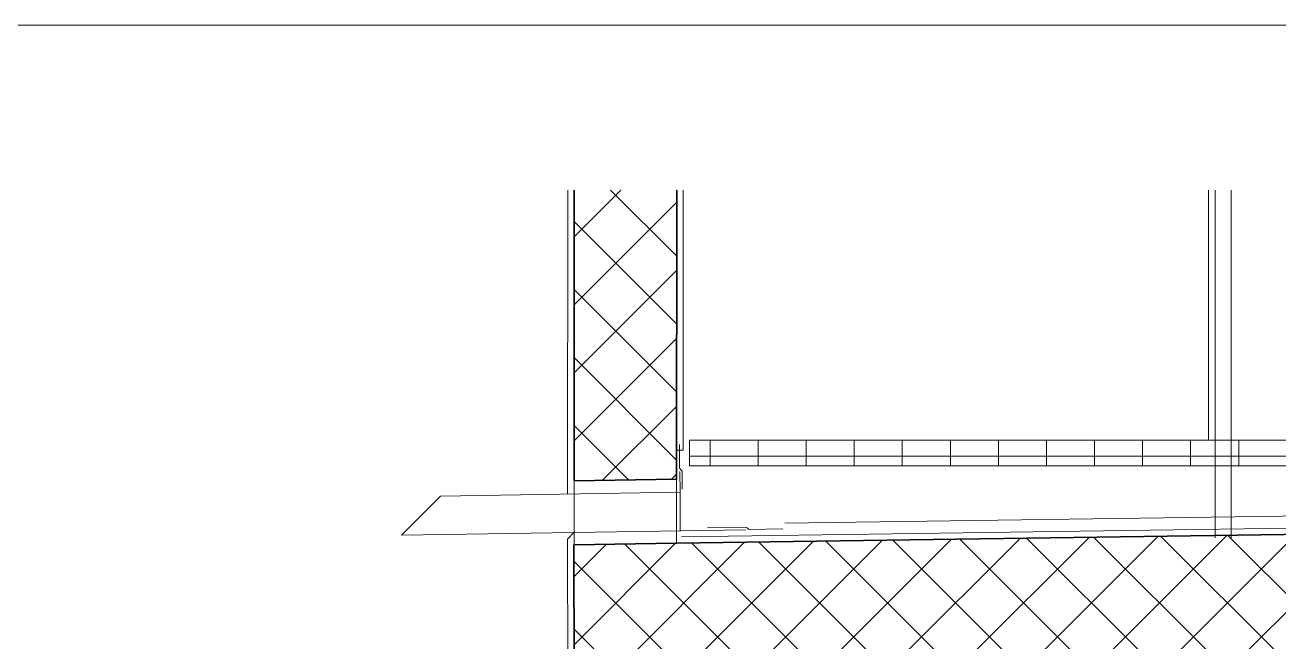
# Model space of a CAD drawing. Header units: metres. Extents: x -0.64 to 0.89, y -0.01 to 0.61.
# Drawn here: x 0.2482 to 0.28734, y 0.57474 to 0.594 of the extents above; entities that cross this region are included whole.
import ezdxf
from ezdxf.xclip import XClip

# ---------------------------------------------------------------- set-up
doc = ezdxf.new("R2010")
doc.units = ezdxf.units.M
doc.header["$MEASUREMENT"] = 0
doc.header["$XCLIPFRAME"] = 0
doc.linetypes.add('Strich 2', pattern=[0.002822, 0.001411, -0.001411])
for name, color, linetype in [('011_Stift 1.Grau', 7, 'Continuous'), ('015 Innenwände', 7, 'Continuous'), ('030 Bodenaufbauten', 7, 'Continuous'), ('030 Bodenaufbauten Bauteilschraffuren', 7, 'Continuous'), ('030 Bodenaufbauten Schichttrennlinien', 7, 'Continuous'), ('051 Brüstung', 7, 'Continuous'), ('051 Brüstung Bauteilschraffuren', 7, 'Continuous'), ('051 Brüstung Schichttrennlinien', 7, 'Continuous'), ('910 Layout Planrahmen', 7, 'Continuous')]:
    doc.layers.add(name, color=color, linetype=linetype)
doc.linetypes.add('Bitumen - 1-Lag. 1_5', pattern='A,0,[6,51.6.4.1 Schutzraum1.Shx,S=1.5873e-05,R=0,X=0,Y=0],-0.002,0', length=0.002)
doc.linetypes.add('Bitumen - 2-Lag Details', pattern='A,0,[7,51.6.4.1 Schutzraum1.Shx,S=2.38095e-05,R=0,X=0,Y=0],-0.003,0', length=0.003)
doc.linetypes.add('Drainmatte', pattern='A,0,[4,51.6.4.1 Schutzraum1.Shx,S=2.38095e-05,R=0,X=0,Y=1.351e-15],-0.003,0', length=0.003)
pattern_1 = [(45, (-3.2314199, 0.5250452), (-0.0010606602, 0.0010606602), []), (135, (-3.2314199, 0.5250452), (0.0010606602, 0.0010606602), [])]

# ---------------------------------------------------------------- blocks, each defined once
blk = doc.blocks.new('Zeichnung_4_3', base_point=(-3.23142, 0.525045))
at = {"layer": '030 Bodenaufbauten Bauteilschraffuren', "linetype": 'Continuous', "lineweight": 0, "true_color": 0x000000}
h = blk.add_hatch(dxfattribs=at)
h.set_pattern_fill('Kunststein__Betonwerkste_25', color=18, style=0, pattern_type=2)
h.set_pattern_definition([(0, (-3.2314199, 0.5250452), (0, 0.0015), []), (90, (-3.2314199, 0.5250452), (-0.0015, 0), [])])
h.paths.add_polyline_path([(0.314667, 0.581045), (0.268942, 0.581045), (0.268942, 0.580245), (0.314667, 0.580245)])
at = {"layer": '051 Brüstung Bauteilschraffuren', "linetype": 'Continuous', "lineweight": 0, "true_color": 0x000000}
h = blk.add_hatch(dxfattribs=at)
h.set_pattern_fill('Beton_0003', color=18, style=0, pattern_type=2)
h.set_pattern_definition(pattern_1)
h.paths.add_polyline_path([(0.265338, 0.579775), (0.26854, 0.579823), (0.268541, 0.588847), (0.265339, 0.588847)])
h = blk.add_hatch(dxfattribs=at)
h.set_pattern_fill('Beton_0003', color=18, style=0, pattern_type=2)
h.set_pattern_definition(pattern_1)
h.paths.add_polyline_path([(0.324913, 0.578645), (0.268536, 0.577823), (0.265334, 0.577775), (0.26534, 0.571244), (0.269042, 0.571244), (0.269042, 0.574243), (0.324907, 0.574244)])
at = {"layer": '011_Stift 1.Grau', "color": 7, "linetype": 'Strich 2', "lineweight": 13, "ltscale": 1000}
for p, q in [((0.285342, 0.588847), (0.285342, 0.577993)), ((0.285842, 0.588847), (0.285842, 0.577993))]:
    blk.add_line(p, q, dxfattribs=at)
at = {"layer": '011_Stift 1.Grau', "color": 7, "linetype": 'Continuous', "lineweight": 20, "ltscale": 1000}
for p, q in [((0.26864, 0.580061), (0.268649, 0.579414)), ((0.259954, 0.578076), (0.261173, 0.579294)), ((0.268649, 0.579414), (0.261173, 0.579294)), ((0.270695, 0.578245), (0.259954, 0.578076))]:
    blk.add_line(p, q, dxfattribs=at)
at = {"layer": '011_Stift 1.Grau', "color": 7, "linetype": 'Continuous', "lineweight": 35, "ltscale": 1000}
for p, q in [((0.26854, 0.579823), (0.265338, 0.579775)), ((0.324913, 0.578645), (0.268536, 0.577823)), ((0.268536, 0.577823), (0.265334, 0.577775))]:
    blk.add_line(p, q, dxfattribs=at)
at = {"layer": '011_Stift 1.Grau', "color": 7, "linetype": 'Continuous', "lineweight": 13, "ltscale": 1000}
for p, q in [((0.268649, 0.579414), (0.268649, 0.578214)), ((0.265334, 0.578157), (0.265136, 0.577955))]:
    blk.add_line(p, q, dxfattribs=at)
at = {"layer": '011_Stift 1.Grau', "color": 7, "linetype": 'Drainmatte', "lineweight": 13, "ltscale": 1000}
blk.add_line((0.321078, 0.579132), (0.271911, 0.578452), dxfattribs=at)
at = {"layer": '011_Stift 1.Grau', "color": 151, "linetype": 'Bitumen - 1-Lag. 1_5', "lineweight": 13, "ltscale": 1000, "flags": 128}
for points in [[(0.268629, 0.580911), (0.268629, 0.580167), (0.268716, 0.580071), (0.268715, 0.579512)], [(0.269498, 0.578303), (0.270724, 0.578314), (0.270801, 0.578253), (0.271855, 0.578278)]]:
    blk.add_lwpolyline(points, dxfattribs=at)
at = {"layer": '011_Stift 1.Grau', "color": 7, "linetype": 'Bitumen - 2-Lag Details', "lineweight": 13, "ltscale": 1000, "flags": 128}
blk.add_lwpolyline([(0.325282, 0.579741), (0.325292, 0.579125), (0.325019, 0.578821), (0.268691, 0.578021)], dxfattribs=at)
at = {"layer": '015 Innenwände', "color": 7, "linetype": 'Continuous', "lineweight": 20, "ltscale": 1000}
blk.add_line((0.285142, 0.581045), (0.285142, 0.588847), dxfattribs=at)
at = {"layer": '015 Innenwände', "color": 7, "linetype": 'Continuous', "lineweight": 13, "ltscale": 1000}
blk.add_line((0.268742, 0.580729), (0.268542, 0.580729), dxfattribs=at)
at = {"layer": '030 Bodenaufbauten', "color": 7, "linetype": 'Continuous', "lineweight": 20, "ltscale": 1000, "flags": 128}
for points in [[(0.314667, 0.581045), (0.311528, 0.581045), (0.268942, 0.581045)], [(0.314667, 0.580245), (0.311528, 0.580245), (0.268942, 0.580245)]]:
    blk.add_lwpolyline(points, dxfattribs=at)
at = {"layer": '030 Bodenaufbauten Schichttrennlinien', "color": 7, "linetype": 'Continuous', "lineweight": 20, "ltscale": 1000}
blk.add_line((0.268942, 0.581045), (0.268942, 0.580245), dxfattribs=at)
at = {"layer": '051 Brüstung', "color": 7, "linetype": 'Continuous', "lineweight": 13, "ltscale": 1000}
for p, q in [((0.265139, 0.588847), (0.265136, 0.579354)), ((0.268742, 0.588847), (0.268742, 0.580729)), ((0.265136, 0.577955), (0.265142, 0.570958))]:
    blk.add_line(p, q, dxfattribs=at)
at = {"layer": '051 Brüstung Schichttrennlinien', "color": 7, "linetype": 'Continuous', "lineweight": 35, "ltscale": 1000}
for p, q in [((0.265339, 0.588847), (0.265338, 0.579775)), ((0.268541, 0.588847), (0.26854, 0.579823)), ((0.265334, 0.577775), (0.26534, 0.571244))]:
    blk.add_line(p, q, dxfattribs=at)
at = {"layer": '051 Brüstung Schichttrennlinien', "color": 7, "linetype": 'Strich 2', "lineweight": 13, "ltscale": 1000}
for p, q in [((0.265338, 0.579775), (0.265338, 0.577775)), ((0.26854, 0.579823), (0.26854, 0.577823))]:
    blk.add_line(p, q, dxfattribs=at)

msp = doc.modelspace()

# ---------------------------------------------------------------- linework, layer by layer
at = {"layer": '910 Layout Planrahmen', "color": 7, "linetype": 'Continuous', "lineweight": 13, "ltscale": 1000}
msp.add_line((0.424, 0.594), (0.005, 0.594), dxfattribs=at)

# ---------------------------------------------------------------- block references
at = {"layer": '011_Stift 1.Grau', "color": 7, "linetype": 'Continuous', "lineweight": 13, "ltscale": 1000}
ref = msp.add_blockref('Zeichnung_4_3', (-3.23142, 0.525045), dxfattribs=at)
XClip(ref).set_block_clipping_path([(0.2415876712, 0.4461899202), (0.383283947, 0.5888474518)])

doc.saveas('drawing.dxf')
